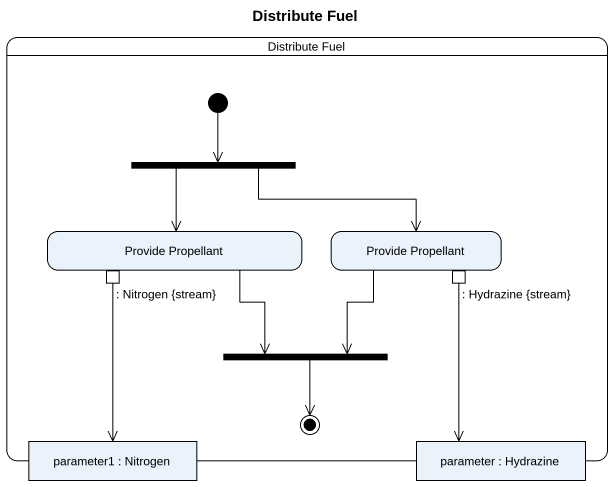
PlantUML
@startuml
title Distribute Fuel
hide empty description
state "Distribute Fuel" as Distribute_Fuel {
  state fork1 <<fork>>
  state "Provide Propellant" as Provide_Propellant {
    state ": Nitrogen {stream}" as Nitrogen_stream <<outputPin>>
  }
  state "Provide Propellant" as Provide_Propellant_2 {
    state ": Hydrazine {stream}" as Hydrazine_stream <<outputPin>>
  }
  state fork2 <<join>>
  state "parameter1 : Nitrogen" as parameter1 <<object>>
  state "parameter : Hydrazine" as parameter <<object>>
  [*] --> fork1
  fork2 --> [*]
}
fork1 --> Provide_Propellant
fork1 -right-> Provide_Propellant_2
Provide_Propellant --> fork2
Provide_Propellant_2 --> fork2
Nitrogen_stream --> parameter1
Hydrazine_stream --> parameter
@enduml
